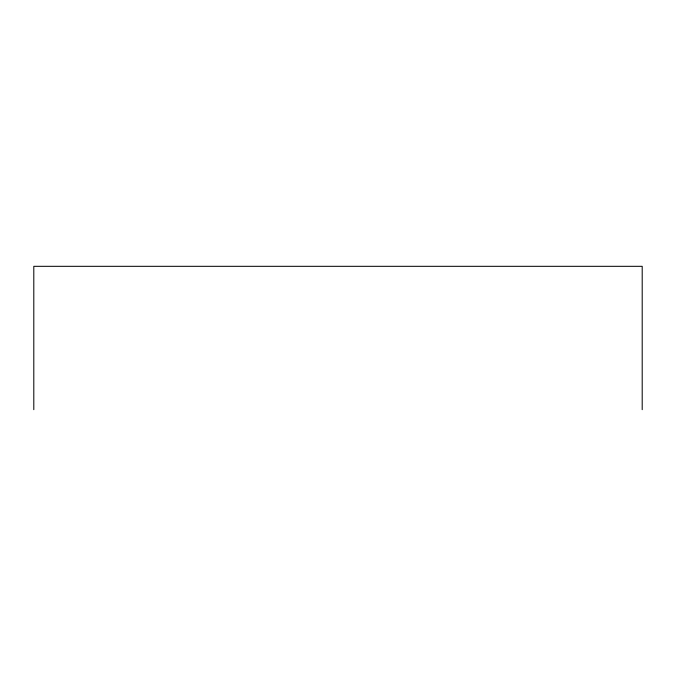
<?xml version="1.0" encoding="UTF-8"?>
<svg xmlns="http://www.w3.org/2000/svg" width="676" height="676" viewBox="0 0 676 676"><rect width="100%" height="100%" fill="white"/><g stroke="black" fill="none" stroke-linecap="round" stroke-linejoin="round"><path stroke-width="1.01" d="M642.2 409.681L642.2 266.319L33.8 266.319L33.8 409.681"/></g></svg>
